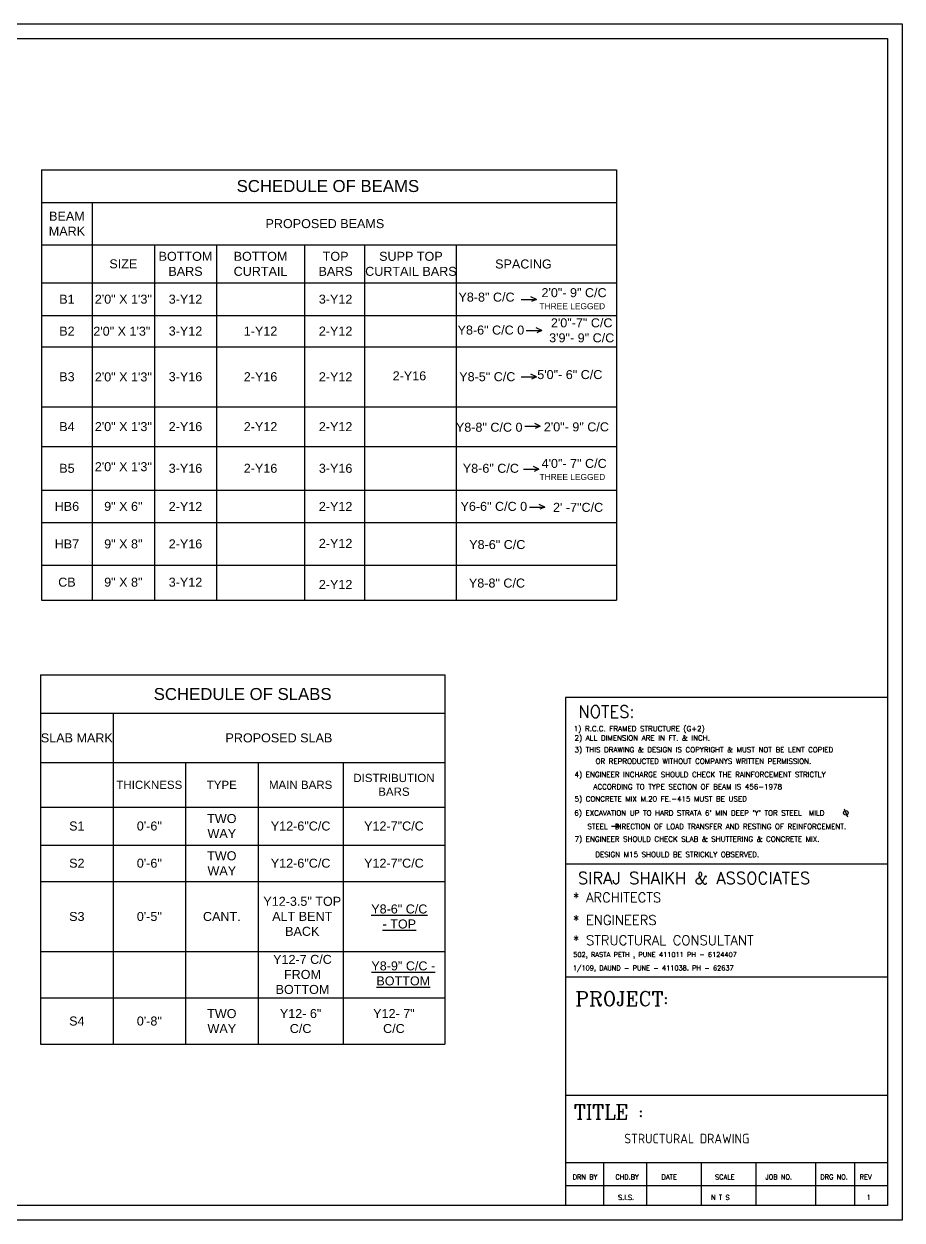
# Model space of a CAD drawing. Header units: inches. Extents: x 13054 to 48691, y 5623 to 20391.
# Drawn here: x 43851 to 44437, y 18586 to 19383 of the extents above; entities that cross this region are included whole.
import ezdxf

# ---------------------------------------------------------------- set-up
doc = ezdxf.new("R2010")
doc.units = ezdxf.units.IN
doc.header["$MEASUREMENT"] = 0
doc.styles.add('ROMANC', font='romanc.shx')
doc.styles.add('ROMANS', font='romans.shx')
doc.styles.add('SIMPLEX', font='simplex.shx')
doc.styles.get("Standard").update_dxf_attribs({"font": 'arial.ttf'})
doc.styles.add('style1', font='isocp3.shx', dxfattribs={"height": 8, "bigfont": 'bigfont.shx'})

msp = doc.modelspace()

# ---------------------------------------------------------------- linework, layer by layer
for p, q in [((43325.001, 19382.849), (44436.944, 19382.849)), ((44436.944, 19382.849), (44436.944, 18585.849)), ((43334.642, 19373.208), (44427.303, 19373.208)), ((44427.303, 19373.208), (44427.303, 18595.49)), ((44427.303, 18934.119), (44212.534, 18934.119)), ((44212.534, 18934.119), (44212.534, 18595.49)), ((44398.335, 18859.829), (44400.447, 18854.583)), ((44248.403, 18848.247), (44246.308, 18849.478)), ((44243.225, 18848.247), (44248.403, 18848.247)), ((44248.403, 18848.241), (44246.251, 18847.11)), ((44427.303, 18823.074), (44212.534, 18823.074)), ((44427.303, 18747.625), (44212.534, 18747.625)), ((44427.303, 18668.825), (44212.534, 18668.825)), ((44427.303, 18623.936), (44212.534, 18623.936)), ((44237.873, 18623.936), (44237.873, 18595.49)), ((44266.553, 18623.936), (44266.553, 18595.49)), ((44302.882, 18623.936), (44302.882, 18595.49)), ((44339.406, 18623.936), (44339.406, 18595.49)), ((44379.189, 18623.936), (44379.189, 18595.49)), ((44405.135, 18623.936), (44405.135, 18595.49)), ((44427.303, 18608.769), (44212.534, 18608.769)), ((44427.303, 18595.49), (43334.642, 18595.49)), ((44436.944, 18585.849), (43325.001, 18585.849))]:
    msp.add_line(p, q)
at = {"transparency": 33554687}
for p, q in [((43863.129, 19285.737), (44246.393, 19285.737)), ((43863.129, 19285.737), (43863.129, 18998.813)), ((44246.393, 19285.737), (44246.393, 18998.813)), ((43863.129, 19263.849), (44246.393, 19263.849)), ((43896.922, 19263.849), (43896.922, 18998.813)), ((43863.129, 19235.658), (44246.393, 19235.658)), ((43938.36, 19235.658), (43938.36, 18998.813)), ((43979.798, 19235.658), (43979.798, 18998.813)), ((44038.469, 19235.658), (44038.469, 18998.813)), ((44078.465, 19235.658), (44078.465, 18998.813)), ((44139.601, 19235.658), (44139.601, 18998.813)), ((43863.129, 19210.253), (44246.393, 19210.253)), ((44193.182, 19199.268), (44189.445, 19201.109)), ((44182.856, 19199.268), (44193.182, 19199.268)), ((44193.182, 19199.268), (44189.869, 19197.824)), ((43863.129, 19188.602), (44245.946, 19188.602)), ((44186.356, 19178.555), (44196.682, 19178.555)), ((44196.682, 19178.555), (44192.945, 19180.396)), ((44196.682, 19178.555), (44193.369, 19177.111)), ((43863.129, 19167.769), (44246.393, 19167.769)), ((44182.856, 19147.616), (44193.182, 19147.616)), ((44193.182, 19147.616), (44189.445, 19149.457)), ((44193.182, 19147.616), (44189.869, 19146.172)), ((43863.129, 19127.743), (44246.393, 19127.743)), ((43863.129, 19127.743), (44246.393, 19127.743)), ((44185.356, 19114.802), (44195.682, 19114.802)), ((44195.682, 19114.802), (44191.945, 19116.643)), ((44195.682, 19114.802), (44192.369, 19113.358)), ((43863.129, 19101.279), (44246.393, 19101.279)), ((44184.493, 19086.134), (44194.818, 19086.134)), ((44194.818, 19086.134), (44191.081, 19087.975)), ((44194.818, 19086.134), (44191.505, 19084.69)), ((43863.129, 19072.164), (44246.393, 19072.164)), ((44188.418, 19060.901), (44198.743, 19060.901)), ((44198.743, 19060.901), (44195.006, 19062.743)), ((44198.743, 19060.901), (44195.43, 19059.458)), ((43863.129, 19050.541), (44246.393, 19050.541)), ((43863.129, 19022.145), (44246.393, 19022.145)), ((43863.129, 19022.145), (44246.393, 19022.145)), ((43863.129, 18998.813), (44246.393, 18998.813)), ((43862.457, 18949.077), (44131.942, 18949.077)), ((43862.457, 18949.077), (43862.457, 18703)), ((44131.942, 18949.077), (44131.942, 18703)), ((43862.457, 18923.541), (44131.942, 18923.541)), ((43910.801, 18923.541), (43910.801, 18703)), ((43862.457, 18890.65), (44131.942, 18890.65)), ((43959.146, 18890.65), (43959.146, 18703)), ((44007.49, 18890.65), (44007.49, 18703)), ((44064.216, 18890.65), (44064.216, 18703)), ((43862.457, 18861.011), (44131.942, 18861.011)), ((43862.457, 18835.752), (44131.942, 18835.752)), ((43862.457, 18811.447), (44131.942, 18811.447)), ((43862.457, 18764.75), (44131.942, 18764.75)), ((43862.457, 18733.875), (44131.942, 18733.875)), ((43862.457, 18703), (44131.942, 18703))]:
    msp.add_line(p, q, dxfattribs=at)
msp.add_circle((44399.407, 18857.206), 1.487)

# ---------------------------------------------------------------- texts
for s, height, style, p in [('NOTES:', 8.0343, 'ROMANC', (44221.066, 18920.602)), ('1) R.C.C. FRAMED STRUCTURE (G+2)', 3.48152, 'ROMANS', (44218.02, 18911.531)), ('2) ALL DIMENSION ARE IN FT. & INCH.', 3.48152, 'ROMANS', (44218.517, 18905.323)), ('3) THIS DRAWING & DESIGN IS COPYRIGHT & MUST NOT BE LENT COPIED', 3.48152, 'ROMANS', (44218.517, 18897.517)), ('OR REPRODUCTED WITHOUT COMPANYS WRITTEN PERMISSION.', 3.48152, 'ROMANS', (44232.529, 18889.814)), ('4) ENGINEER INCHARGE SHOULD CHECK THE RAINFORCEMENT STRICTLY', 3.48152, 'ROMANS', (44218.517, 18880.96)), ('ACCORDING TO TYPE SECTION OF BEAM IS 456-1978', 3.48152, 'ROMANS', (44231.109, 18872.848)), ('5) CONCRETE MIX M.20 FE.-415 MUST BE USED', 3.48152, 'ROMANS', (44218.517, 18864.706)), ("6) EXCAVATION UP TO HARD STRATA 6' MIN DEEP 'Y' TOR STEEL  MILD", 3.48152, 'ROMANS', (44218.352, 18855.348)), ('STEEL  DIRECTION OF LOAD TRANSFER AND RESTING OF REINFORCEMENT.', 3.48152, 'ROMANS', (44227.118, 18846.374)), ('7) ENGINEER SHOULD CHECK SLAB & SHUTTERING & CONCRETE MIX.', 3.48152, 'ROMANS', (44218.517, 18837.951)), ('DESIGN M15 SHOULD BE STRICKLY OBSERVED.', 3.48152, 'ROMANS', (44232.364, 18827.681)), ('SIRAJ SHAIKH & ASSOCIATES', 8.03427, 'ROMANC', (44220.721, 18809.706)), ('* ARCHITECTS', 6.42742, 'SIMPLEX', (44217.344, 18797.603)), ('* ENGINEERS', 6.42742, 'SIMPLEX', (44217.344, 18782.54)), ('* STRUCTURAL CONSULTANT', 6.42742, 'SIMPLEX', (44217.344, 18769.064)), ('502, RASTA PETH , PUNE 411011 PH - 6124407', 3.21371, 'SIMPLEX', (44217.682, 18761.145)), ('1/109, DAUND - PUNE - 411038. PH - 62637', 3.21371, 'SIMPLEX', (44217.344, 18752.189)), ('PROJECT:', 9.6411, 'ROMANC', (44219.032, 18728.585)), ('TITLE :', 9.6411, 'ROMANC', (44218.044, 18653.166)), ('STRUCTURAL DRAWING', 6.42742, 'style1', (44251.666, 18636.936)), ('DRN BY', 3.2137, 'SIMPLEX', (44217.296, 18612.932)), ('CHD.BY', 3.2137, 'SIMPLEX', (44245.761, 18612.932)), ('DATE', 3.2137, 'SIMPLEX', (44276.509, 18612.932)), ('SCALE', 3.2137, 'SIMPLEX', (44312.196, 18612.932)), ('JOB NO.', 3.2137, 'SIMPLEX', (44345.799, 18612.932)), ('DRG NO.', 3.2137, 'SIMPLEX', (44382.427, 18612.932)), ('REV', 3.2137, 'SIMPLEX', (44408.605, 18612.932)), ('S.I.S.', 3.2137, 'SIMPLEX', (44247.51, 18599.348)), ('N T S', 3.2137, 'SIMPLEX', (44309.537, 18599.348)), ('1', 3.214, 'SIMPLEX', (44413.195, 18599.348))]:
    msp.add_text(s, height=height, dxfattribs=dict(style=style)).set_placement(p)
at = {"transparency": 33554687, "attachment_point": 5}
for s, insert, char_height, width in [('SCHEDULE OF BEAMS', (44054.051, 19274.793), 8, 277.53555), ('BEAM \\PMARK', (43880.025, 19249.753), 6, 243.74272), ('PROPOSED BEAMS', (44052.032, 19249.753), 6, 243.74272), ('SIZE ', (43917.641, 19222.955), 6, 243.74272), ('BOTTOM \\PBARS', (43959.079, 19222.955), 6, 243.74272), ('BOTTOM \\PCURTAIL', (44009.133, 19222.955), 6, 243.74272), ('TOP \\PBARS ', (44059.188, 19222.955), 6, 243.74272), ('SUPP TOP \\PCURTAIL BARS ', (44109.409, 19222.955), 6, 243.74272), ('SPACING ', (44184.439, 19222.852), 6, 243.74272), ('B1', (43880.025, 19199.427), 6, 32.6614), ('2\'0" X 1\'3"', (43917.641, 19199.427), 6, 170.38248), ('3-Y12', (43959.079, 19199.427), 6, 32.6614), ('3-Y12', (44059.188, 19199.427), 6, 32.6614), ('Y8-8" C/C ', (44159.824, 19200.783), 6, 39.15619), (' 2\'0"- 9" C/C\\P{\\H0.66667x;THREE LEGGED}  ', (44217.025, 19199.757), 6, 70.0585), (' 2\'0"-7" C/C  \\P 3\'9"- 9" C/C ', (44222.129, 19178.642), 6, 55.63381), ('B2', (43880.025, 19178.185), 6, 32.6614), ('2\'0" X 1\'3"', (43916.632, 19178.064), 6, 170.38248), ('3-Y12', (43959.079, 19178.185), 6, 32.6614), ('1-Y12', (44009.133, 19178.185), 6, 32.6614), ('2-Y12', (44059.188, 19178.185), 6, 32.6614), ('Y8-6" C/C 0', (44162.737, 19178.836), 6, 45.82191), (' 5\'0"- 6" C/C  ', (44214.193, 19149.167), 6, 54.64208), ('B3', (43880.025, 19147.756), 6, 32.6614), ('2\'0" X 1\'3"', (43917.641, 19147.589), 6, 170.38248), ('3-Y16', (43959.079, 19147.756), 6, 32.6614), ('2-Y16', (44009.133, 19147.756), 6, 32.6614), ('2-Y12', (44059.188, 19147.756), 6, 32.6614), ('2-Y16', (44108.416, 19148.335), 6, 32.6614), ('Y8-5" C/C', (44160.347, 19147.756), 6, 41.69092), ('B4', (43880.025, 19114.511), 6, 32.6614), ('2\'0" X 1\'3"', (43917.641, 19114.511), 6, 46.52721), ('2-Y16', (43959.079, 19114.511), 6, 32.6614), ('2-Y12', (44009.133, 19114.511), 6, 32.6614), ('2-Y12', (44059.188, 19114.511), 6, 32.6614), ('Y8-8" C/C 0 ', (44161.606, 19114.07), 6, 43.71982), (' 2\'0"- 9" C/C  ', (44218.574, 19114.318), 6, 55.6381), ('B5', (43880.025, 19086.722), 6, 32.6614), ('2\'0" X 1\'3"', (43917.641, 19087.795), 6, 46.06877), ('3-Y16', (43959.079, 19086.722), 6, 32.6614), ('2-Y16', (44009.133, 19086.722), 6, 32.6614), ('3-Y16', (44059.188, 19086.722), 6, 32.6614), ('Y8-6" C/C ', (44162.716, 19086.722), 6, 44.93933), (' 4\'0"- 7" C/C \\P{\\H0.66667x;THREE LEGGED} ', (44217.081, 19085.979), 6, 54.40218), ('HB6', (43880.025, 19061.353), 6, 32.6614), ('9" X 6"', (43917.641, 19061.353), 6, 32.6614), ('2-Y12', (43959.079, 19061.353), 6, 32.6614), ('2-Y12', (44059.188, 19061.353), 6, 32.6614), ('Y6-6" C/C 0 ', (44164.696, 19061.353), 6, 48.9001), ('2\' -7"C/C   ', (44220.891, 19060.696), 6, 63.68831), ('HB7', (43880.025, 19036.343), 6, 32.6614), ('9" X 8"', (43917.641, 19036.343), 6, 32.6614), ('2-Y16', (43959.079, 19036.343), 6, 32.6614), ('2-Y12', (44059.188, 19036.75), 6, 32.6614), ('Y8-6" C/C', (44167.011, 19035.916), 6, 52.79539), ('CB', (43880.025, 19010.85), 6, 32.6614), ('9" X 8"', (43917.641, 19010.85), 6, 32.6614), ('3-Y12', (43959.079, 19010.85), 6, 32.6614), ('2-Y12', (44059.188, 19009.358), 6, 32.6614), ('Y8-8" C/C ', (44166.792, 19010.254), 6, 52.63034), ('SCHEDULE OF SLABS ', (43997.2, 18936.309), 8, 277.53555), ('SLAB MARK', (43886.629, 18907.096), 6, 243.74272), ('PROPOSED SLAB  ', (44021.372, 18907.096), 6, 243.74272), ('DISTRIBUTION BARS  ', (44098.079, 18875.831), 5.5, 66.40601), ('THICKNESS  ', (43934.974, 18875.831), 5.5, 47.02448), ('TYPE ', (43983.318, 18875.831), 5.5, 47.02448), ('MAIN BARS  ', (44035.853, 18875.831), 5.5, 55.4057), ('S1', (43886.629, 18848.382), 6, 32.6614), ('0\'-6"', (43934.974, 18848.382), 6, 32.6614), ('TWO WAY ', (43983.318, 18848.382), 6, 32.6614), ('Y12-6"C/C', (44035.853, 18848.382), 6, 32.6614), ('Y12-7"C/C', (44098.079, 18848.382), 6, 32.6614), ('S2', (43886.629, 18823.6), 6, 32.6614), ('0\'-6"', (43934.974, 18823.6), 6, 32.6614), ('TWO WAY ', (43983.318, 18823.6), 6, 32.6614), ('Y12-6"C/C', (44035.853, 18823.6), 6, 32.6614), ('Y12-7"C/C', (44098.079, 18823.6), 6, 32.6614), ('Y12-3.5" TOP ALT BENT BACK ', (44036.94, 18788.189), 6, 52.89574), ('{\\LY8-6" C/C - TOP}', (44101.67, 18788.098), 6, 39.84326), ('S3', (43886.629, 18788.098), 6, 32.6614), ('0\'-5"', (43934.974, 18788.098), 6, 32.6614), ('CANT.', (43983.318, 18788.098), 6, 32.6614), ('Y12-7 C/C FROM BOTTOM ', (44037.091, 18749.487), 6, 56.80877), ('{\\LY8-9" C/C - BOTTOM}', (44104.318, 18750.173), 6, 45.13915), ('S4', (43886.629, 18718.438), 6, 32.6614), ('0\'-8"', (43934.974, 18718.438), 6, 32.6614), ('TWO WAY ', (43983.318, 18718.438), 6, 32.6614), ('Y12- 6" C/C ', (44035.853, 18718.438), 6, 32.6614), ('Y12- 7" C/C ', (44098.079, 18718.438), 6, 32.6614)]:
    msp.add_mtext(s, dxfattribs=dict(at, insert=insert, char_height=char_height, width=width))

doc.saveas('drawing.dxf')
